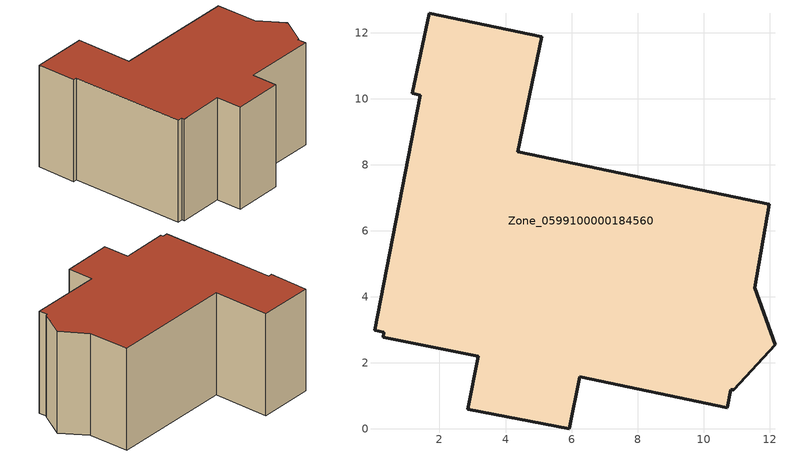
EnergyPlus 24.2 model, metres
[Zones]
Zone_0599100000184560
 floor ground (C_G): 6.25,1.58 5.93,0 2.85,0.6 3.17,2.2 0.29,2.77 0.32,2.92 0.03,2.99 1.41,10.11 1.18,10.16 1.69,12.59 5.1,11.88 4.37,8.39 11.98,6.8 11.54,4.27 12.16,2.55 10.91,1.19 10.82,1.19 10.71,0.64 z0
 wall outside (C_F): 5.1,11.88 1.69,12.59 1.18,10.16 1.41,10.11 0.03,2.99 0.32,2.92 0.29,2.77 3.17,2.2 2.85,0.6 5.93,0 6.25,1.58 10.71,0.64 10.82,1.19 10.91,1.19 12.16,2.55 11.54,4.27 11.98,6.8 4.37,8.39 5.1,11.88 z0:6.58
 roof outside (C_R): 0.32,2.92 0.29,2.77 3.17,2.2 2.85,0.6 5.93,0 6.25,1.58 10.71,0.64 10.82,1.19 10.91,1.19 12.16,2.55 11.54,4.27 11.98,6.8 4.37,8.39 5.1,11.88 1.69,12.59 1.18,10.16 1.41,10.11 0.03,2.99 z6.58
[BUILDING]
Pand.0599100000184560: North Axis=0; Terrain=City; Loads Convergence Tolerance Value=0.04; Temperature Convergence Tolerance Value=0.4; Solar Distribution=FullExterior; Maximum Number of Warmup Days=25; Minimum Number of Warmup Days=1
[Site:Location]
Rotterdam.The.Hague.AP_ZH_NLD Design_Conditions: Latitude=51.96; Longitude=4.45; Time Zone=1; Elevation=-4.5
[SITE:GROUNDTEMPERATURE:BUILDINGSURFACE]
18, 18, 18, 18, 18, 18, 18, 18, 18, 18, 18, 18
[MATERIAL] Thermal Absorptance=0.9; Solar Absorptance=0.7; Visible Absorptance=0.7
Name | Roughness | Thickness | Conductivity | Density | Specific Heat
G.D.1965 | MediumSmooth | 0.15 | 1 | 540 | 1210
F.D.1965 | Rough | 0.3 | 0.857143 | 1920 | 840
R.D.1965 | MediumRough | 0.2 | 0.08 | 1500 | 1000
[CONSTRUCTION]
C_G: G.D.1965
C_F: F.D.1965
C_R: R.D.1965
[ZONE]
Zone_0599100000184560: Type=1; Multiplier=1; Ceiling Height=Autocalculate; Volume=Autocalculate; Floor Area=autocalculate; Part of Total Floor Area=Yes
[ZONEINFILTRATION:DESIGNFLOWRATE]
Infil_Zone_0599100000184560: Zone or ZoneList or Space or SpaceList=Zone_0599100000184560; Schedule=AlwaysOn; Design Flow Rate Calculation Method=Flow/Area; Flow Rate per Floor Area=0.0042; Constant Term Coefficient=1; Temperature Term Coefficient=0; Velocity Term Coefficient=0; Velocity Squared Term Coefficient=0
[HVACTEMPLATE:ZONE:IDEALLOADSAIRSYSTEM]
Zone_0599100000184560: Maximum Heating Supply Air Temperature=50; Minimum Cooling Supply Air Temperature=13; Maximum Heating Supply Air Humidity Ratio=0.0156; Minimum Cooling Supply Air Humidity Ratio=0.0077; Heating Limit=NoLimit; Cooling Limit=NoLimit; Dehumidification Control Type=ConstantSensibleHeatRatio; Cooling Sensible Heat Ratio=0.7; Dehumidification Setpoint=60; Humidification Control Type=None; Humidification Setpoint=30; Outdoor Air Method=None; Outdoor Air Flow Rate per Person=0.00944; Outdoor Air Flow Rate per Zone Floor Area=0; Outdoor Air Flow Rate per Zone=0; Demand Controlled Ventilation Type=None; Outdoor Air Economizer Type=NoEconomizer; Heat Recovery Type=None; Sensible Heat Recovery Effectiveness=0.7; Latent Heat Recovery Effectiveness=0.65
[ZONECONTROL:THERMOSTAT]
ThermostatControl_Zone_0599100000184560: Zone or ZoneList=Zone_0599100000184560; Control Type Schedule=DualSetpointControlType; Control 1=Thermostat_Zone_0599100000184560; Temperature Difference Between Cutout And Setpoint=0
[THERMOSTATSETPOINT:DUALSETPOINT]
Thermostat_Zone_0599100000184560: Heating Setpoint Temperature Schedule=HeatingSetpoint_Zone_0599100000184560; Cooling Setpoint Temperature Schedule=CoolingSetpoint_Zone_0599100000184560
[SCHEDULE:COMPACT]
HeatingSetpoint_Zone_0599100000184560: Through: 12/31, For: AllDays, Until: 24:00, 21
CoolingSetpoint_Zone_0599100000184560: Through: 12/31, For: AllDays, Until: 24:00, 24
DualSetpointControlType: Through: 12/31, For: AllDays, Until: 24:00, 4
AlwaysOn: Through: 12/31, For: AllDays, Until: 24:00, 1
